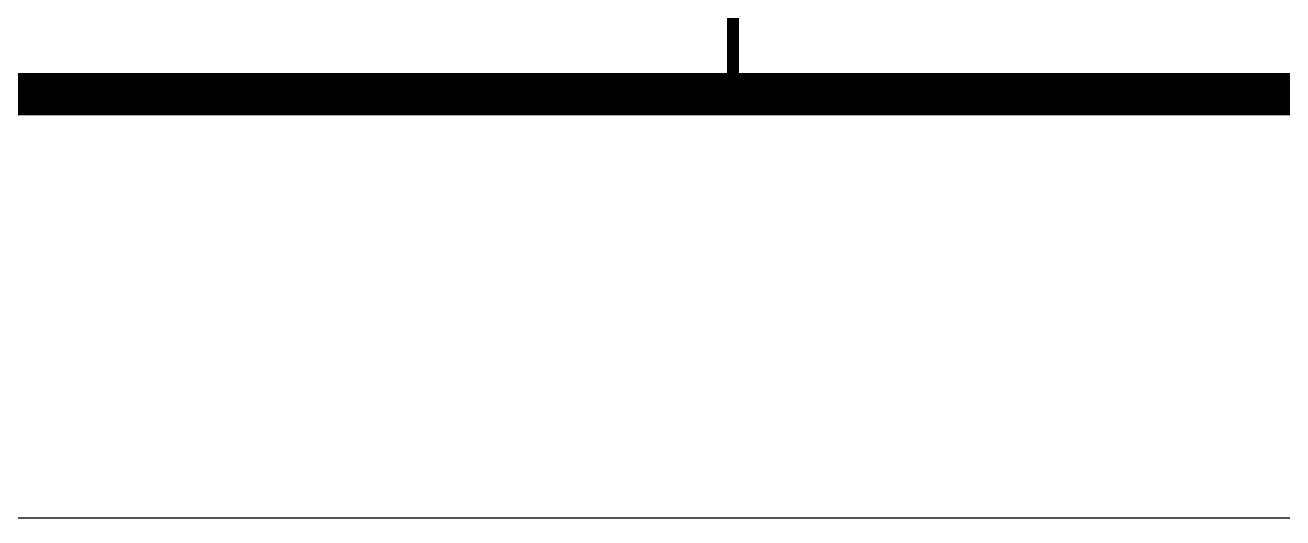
# Model space of a CAD drawing. Extents: x 4283 to 40403, y 1134 to 1764.
# Drawn here: x 4868.42 to 4889.43, y 1467.09 to 1475.31 of the extents above; entities that cross this region are included whole.
import ezdxf

# ---------------------------------------------------------------- set-up
doc = ezdxf.new("R2010")
doc.units = 0
for name, color, linetype in [('PUB_TITLE', 4, 'Continuous'), ('S-MODIFY', 4, 'Continuous'), ('华泽绵阳图框', 7, 'Continuous')]:
    doc.layers.add(name, color=color, linetype=linetype)

msp = doc.modelspace()

# ---------------------------------------------------------------- linework, layer by layer
at = {"layer": 'PUB_TITLE'}
msp.add_lwpolyline([(4702.534, 1467.091), (5122.534, 1467.091), (5122.534, 1764.091), (4702.534, 1764.091)], close=True, dxfattribs=at)
at = {"layer": 'PUB_TITLE', "color": 7, "const_width": 0.506}
msp.add_lwpolyline([(4720.211, 1474.161), (5115.234, 1474.161), (5115.239, 1488.923), (4720.211, 1488.923)], close=True, dxfattribs=at)
at = {"layer": 'S-MODIFY'}
msp.add_lwpolyline([(4702.534, 1467.091), (5122.534, 1467.091), (5122.534, 1764.091), (4702.534, 1764.091)], close=True, dxfattribs=at)
at = {"layer": '华泽绵阳图框', "color": 7, "const_width": 0.707}
msp.add_lwpolyline([(4720.211, 1474.161), (5115.464, 1474.161), (5115.464, 1756.99), (4720.211, 1756.99)], close=True, dxfattribs=at)
at = {"layer": '华泽绵阳图框', "color": 7, "const_width": 0.203, "flags": 128}
msp.add_lwpolyline([(4880.246, 1474.076), (4880.246, 1488.838)], dxfattribs=at)

doc.saveas('drawing.dxf')
